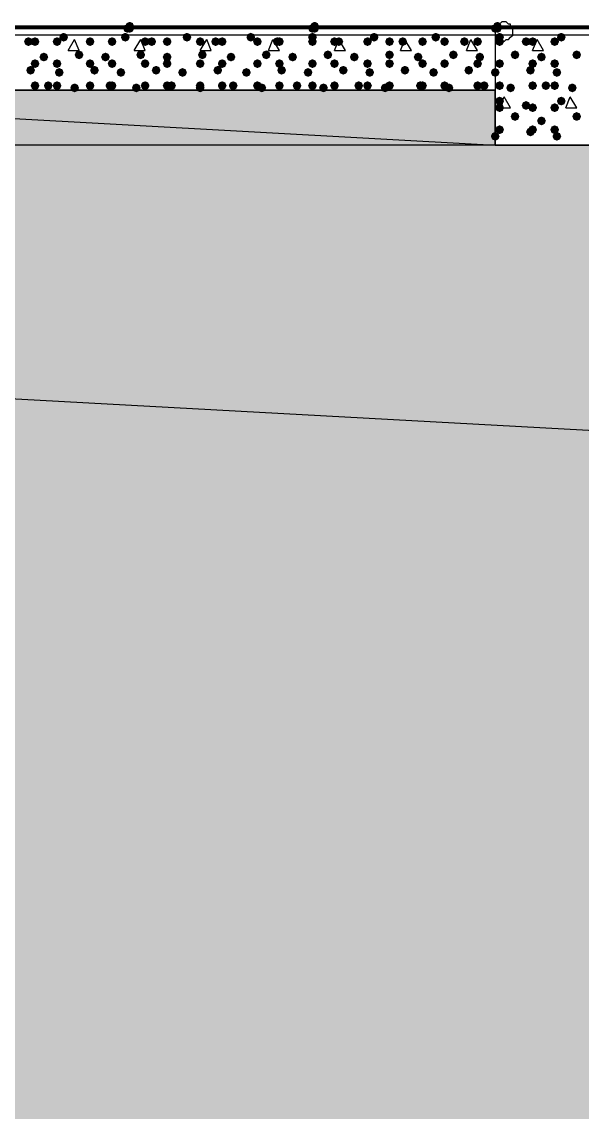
# Model space of a CAD drawing. Header units: millimetres. Extents: x 0 to 420, y 0 to 297.
# Drawn here: x 128.44 to 139.21, y 207.21 to 228.18 of the extents above; entities that cross this region are included whole.
import ezdxf

# ---------------------------------------------------------------- set-up
doc = ezdxf.new("R2010")
doc.units = ezdxf.units.MM
doc.layers.get('0').update_dxf_attribs({"linetype": 'CONTINUOUS'})

msp = doc.modelspace()

# ---------------------------------------------------------------- hatches: boundary and pattern name
at = {"true_color": 0x0000fe}
for points in [[(130.556, 228.049667), (130.531129, 227.989871), (130.471333, 227.965), (130.411537, 227.989871), (130.386667, 228.049667), (130.411537, 228.109462), (130.471333, 228.134333), (130.531129, 228.109463)], [(130.598333, 228.092), (130.573463, 228.032204), (130.513667, 228.007333), (130.453871, 228.032204), (130.429, 228.092), (130.453871, 228.151796), (130.513667, 228.176667), (130.573462, 228.151796)], [(130.598333, 228.049667), (130.573463, 227.989871), (130.513667, 227.965), (130.453871, 227.989871), (130.429, 228.049667), (130.453871, 228.109462), (130.513667, 228.134333), (130.573462, 228.109463)], [(130.598333, 228.049667), (130.573463, 227.989871), (130.513667, 227.965), (130.453871, 227.989871), (130.429, 228.049667), (130.453871, 228.109462), (130.513667, 228.134333), (130.573462, 228.109463)], [(134.112, 228.049667), (134.087129, 227.989871), (134.027333, 227.965), (133.967538, 227.989871), (133.942667, 228.049667), (133.967537, 228.109462), (134.027333, 228.134333), (134.087129, 228.109463)], [(134.112, 228.049667), (134.087129, 227.989871), (134.027333, 227.965), (133.967538, 227.989871), (133.942667, 228.049667), (133.967537, 228.109462), (134.027333, 228.134333), (134.087129, 228.109463)], [(134.154333, 228.092), (134.129463, 228.032204), (134.069667, 228.007333), (134.009871, 228.032204), (133.985, 228.092), (134.009871, 228.151796), (134.069667, 228.176667), (134.129462, 228.151796)], [(134.154333, 228.049667), (134.129463, 227.989871), (134.069667, 227.965), (134.009871, 227.989871), (133.985, 228.049667), (134.009871, 228.109462), (134.069667, 228.134333), (134.129462, 228.109463)], [(137.625667, 228.049667), (137.600796, 227.989871), (137.541, 227.965), (137.481204, 227.989871), (137.456333, 228.049667), (137.481204, 228.109462), (137.541, 228.134333), (137.600796, 228.109463)], [(137.668, 228.092), (137.643129, 228.032204), (137.583333, 228.007333), (137.523537, 228.032204), (137.498667, 228.092), (137.523537, 228.151796), (137.583333, 228.176667), (137.643129, 228.151796)], [(137.668, 228.049667), (137.643129, 227.989871), (137.583333, 227.965), (137.523537, 227.989871), (137.498667, 228.049667), (137.523537, 228.109462), (137.583333, 228.134333), (137.643129, 228.109463)], [(137.668, 228.049667), (137.643129, 227.989871), (137.583333, 227.965), (137.523537, 227.989871), (137.498667, 228.049667), (137.523537, 228.109462), (137.583333, 228.134333), (137.643129, 228.109463)]]:
    msp.add_hatch(color=0, dxfattribs=at).paths.add_polyline_path(points, flags=0)
at = {"true_color": 0x000007}
h = msp.add_hatch(color=0, dxfattribs=at)
h.paths.add_polyline_path([(38.565667, 228.049667), (386.969, 228.049667)], flags=0)
h.paths.add_polyline_path([(386.969, 228.049667), (38.565667, 228.049667)], flags=0)
at = {"true_color": 0x000008}
for points in [[(129.328333, 227.880333), (129.303463, 227.820537), (129.243667, 227.795667), (129.183871, 227.820537), (129.159, 227.880333), (129.183871, 227.940129), (129.243667, 227.965), (129.303462, 227.940129)], [(130.513667, 227.880333), (130.488796, 227.820537), (130.429, 227.795667), (130.369204, 227.820537), (130.344333, 227.880333), (130.369204, 227.940129), (130.429, 227.965), (130.488796, 227.940129)], [(131.699, 227.880333), (131.674129, 227.820537), (131.614333, 227.795667), (131.554537, 227.820537), (131.529667, 227.880333), (131.554537, 227.940129), (131.614333, 227.965), (131.674129, 227.940129)], [(132.926667, 227.880333), (132.901796, 227.820537), (132.842, 227.795667), (132.782204, 227.820537), (132.757333, 227.880333), (132.782204, 227.940129), (132.842, 227.965), (132.901796, 227.940129)], [(134.112, 227.880333), (134.087129, 227.820537), (134.027333, 227.795667), (133.967538, 227.820537), (133.942667, 227.880333), (133.967537, 227.940129), (134.027333, 227.965), (134.087129, 227.940129)], [(135.297333, 227.880333), (135.272463, 227.820537), (135.212667, 227.795667), (135.152871, 227.820537), (135.128, 227.880333), (135.152871, 227.940129), (135.212667, 227.965), (135.272462, 227.940129)], [(136.482667, 227.880333), (136.457796, 227.820537), (136.398, 227.795667), (136.338204, 227.820537), (136.313333, 227.880333), (136.338204, 227.940129), (136.398, 227.965), (136.457796, 227.940129)], [(128.651, 227.795667), (128.626129, 227.735871), (128.566333, 227.711), (128.506537, 227.735871), (128.481667, 227.795667), (128.506537, 227.855462), (128.566333, 227.880333), (128.626129, 227.855463)], [(128.778, 227.795667), (128.753129, 227.735871), (128.693333, 227.711), (128.633537, 227.735871), (128.608667, 227.795667), (128.633537, 227.855462), (128.693333, 227.880333), (128.753129, 227.855463)], [(129.201333, 227.795667), (129.176462, 227.735871), (129.116667, 227.711), (129.056871, 227.735871), (129.032, 227.795667), (129.056871, 227.855462), (129.116667, 227.880333), (129.176462, 227.855463)], [(129.836333, 227.795667), (129.811463, 227.735871), (129.751667, 227.711), (129.691871, 227.735871), (129.667, 227.795667), (129.691871, 227.855462), (129.751667, 227.880333), (129.811462, 227.855463)], [(129.836333, 227.795667), (129.811463, 227.735871), (129.751667, 227.711), (129.691871, 227.735871), (129.667, 227.795667), (129.691871, 227.855462), (129.751667, 227.880333), (129.811462, 227.855463)], [(130.259667, 227.795667), (130.234796, 227.735871), (130.175, 227.711), (130.115204, 227.735871), (130.090333, 227.795667), (130.115204, 227.855462), (130.175, 227.880333), (130.234796, 227.855463)], [(130.894667, 227.795667), (130.869796, 227.735871), (130.81, 227.711), (130.750204, 227.735871), (130.725333, 227.795667), (130.750204, 227.855462), (130.81, 227.880333), (130.869796, 227.855463)], [(131.021667, 227.795667), (130.996796, 227.735871), (130.937, 227.711), (130.877204, 227.735871), (130.852333, 227.795667), (130.877204, 227.855462), (130.937, 227.880333), (130.996796, 227.855463)], [(131.318, 227.795667), (131.293129, 227.735871), (131.233333, 227.711), (131.173537, 227.735871), (131.148667, 227.795667), (131.173537, 227.855462), (131.233333, 227.880333), (131.293129, 227.855463)], [(131.953, 227.795667), (131.928129, 227.735871), (131.868333, 227.711), (131.808538, 227.735871), (131.783667, 227.795667), (131.808537, 227.855462), (131.868333, 227.880333), (131.928129, 227.855463)], [(132.249333, 227.795667), (132.224463, 227.735871), (132.164667, 227.711), (132.104871, 227.735871), (132.08, 227.795667), (132.104871, 227.855462), (132.164667, 227.880333), (132.224462, 227.855463)], [(132.376333, 227.795667), (132.351463, 227.735871), (132.291667, 227.711), (132.231871, 227.735871), (132.207, 227.795667), (132.231871, 227.855462), (132.291667, 227.880333), (132.351462, 227.855463)], [(133.053667, 227.795667), (133.028796, 227.735871), (132.969, 227.711), (132.909204, 227.735871), (132.884333, 227.795667), (132.909204, 227.855462), (132.969, 227.880333), (133.028796, 227.855463)], [(133.434667, 227.795667), (133.409796, 227.735871), (133.35, 227.711), (133.290204, 227.735871), (133.265333, 227.795667), (133.290204, 227.855462), (133.35, 227.880333), (133.409796, 227.855463)], [(133.477, 227.795667), (133.452129, 227.735871), (133.392333, 227.711), (133.332538, 227.735871), (133.307667, 227.795667), (133.332537, 227.855462), (133.392333, 227.880333), (133.452129, 227.855463)], [(134.112, 227.795667), (134.087129, 227.735871), (134.027333, 227.711), (133.967538, 227.735871), (133.942667, 227.795667), (133.967537, 227.855462), (134.027333, 227.880333), (134.087129, 227.855463)], [(134.535333, 227.795667), (134.510463, 227.735871), (134.450667, 227.711), (134.390871, 227.735871), (134.366, 227.795667), (134.390871, 227.855462), (134.450667, 227.880333), (134.510462, 227.855463)], [(134.62, 227.795667), (134.595129, 227.735871), (134.535333, 227.711), (134.475538, 227.735871), (134.450667, 227.795667), (134.475537, 227.855462), (134.535333, 227.880333), (134.595129, 227.855463)], [(135.170333, 227.795667), (135.145463, 227.735871), (135.085667, 227.711), (135.025871, 227.735871), (135.001, 227.795667), (135.025871, 227.855462), (135.085667, 227.880333), (135.145462, 227.855463)], [(135.593667, 227.795667), (135.568796, 227.735871), (135.509, 227.711), (135.449204, 227.735871), (135.424333, 227.795667), (135.449204, 227.855462), (135.509, 227.880333), (135.568796, 227.855463)], [(135.847667, 227.795667), (135.822796, 227.735871), (135.763, 227.711), (135.703204, 227.735871), (135.678333, 227.795667), (135.703204, 227.855462), (135.763, 227.880333), (135.822796, 227.855463)], [(136.228667, 227.795667), (136.203796, 227.735871), (136.144, 227.711), (136.084204, 227.735871), (136.059333, 227.795667), (136.084204, 227.855462), (136.144, 227.880333), (136.203796, 227.855463)], [(136.652, 227.795667), (136.627129, 227.735871), (136.567333, 227.711), (136.507538, 227.735871), (136.482667, 227.795667), (136.507537, 227.855462), (136.567333, 227.880333), (136.627129, 227.855463)], [(137.033, 227.795667), (137.008129, 227.735871), (136.948333, 227.711), (136.888537, 227.735871), (136.863667, 227.795667), (136.888537, 227.855462), (136.948333, 227.880333), (137.008129, 227.855463)], [(137.287, 227.795667), (137.262129, 227.735871), (137.202333, 227.711), (137.142538, 227.735871), (137.117667, 227.795667), (137.142537, 227.855462), (137.202333, 227.880333), (137.262129, 227.855463)], [(128.947333, 227.499333), (128.922463, 227.439537), (128.862667, 227.414667), (128.802871, 227.439537), (128.778, 227.499333), (128.802871, 227.559129), (128.862667, 227.584), (128.922462, 227.559129)], [(129.624667, 227.541667), (129.599796, 227.481871), (129.54, 227.457), (129.480204, 227.481871), (129.455333, 227.541667), (129.480204, 227.601462), (129.54, 227.626333), (129.599796, 227.601463)], [(130.132667, 227.499333), (130.107796, 227.439537), (130.048, 227.414667), (129.988204, 227.439537), (129.963333, 227.499333), (129.988204, 227.559129), (130.048, 227.584), (130.107796, 227.559129)], [(130.81, 227.541667), (130.785129, 227.481871), (130.725333, 227.457), (130.665538, 227.481871), (130.640667, 227.541667), (130.665537, 227.601462), (130.725333, 227.626333), (130.785129, 227.601463)], [(131.318, 227.499333), (131.293129, 227.439537), (131.233333, 227.414667), (131.173537, 227.439537), (131.148667, 227.499333), (131.173537, 227.559129), (131.233333, 227.584), (131.293129, 227.559129)], [(131.995333, 227.541667), (131.970463, 227.481871), (131.910667, 227.457), (131.850871, 227.481871), (131.826, 227.541667), (131.850871, 227.601462), (131.910667, 227.626333), (131.970462, 227.601463)], [(132.545667, 227.499333), (132.520796, 227.439537), (132.461, 227.414667), (132.401204, 227.439537), (132.376333, 227.499333), (132.401204, 227.559129), (132.461, 227.584), (132.520796, 227.559129)], [(133.223, 227.541667), (133.198129, 227.481871), (133.138333, 227.457), (133.078537, 227.481871), (133.053667, 227.541667), (133.078537, 227.601462), (133.138333, 227.626333), (133.198129, 227.601463)], [(133.731, 227.499333), (133.706129, 227.439537), (133.646333, 227.414667), (133.586538, 227.439537), (133.561667, 227.499333), (133.586537, 227.559129), (133.646333, 227.584), (133.706129, 227.559129)], [(134.408333, 227.541667), (134.383463, 227.481871), (134.323667, 227.457), (134.263871, 227.481871), (134.239, 227.541667), (134.263871, 227.601462), (134.323667, 227.626333), (134.383462, 227.601463)], [(134.916333, 227.499333), (134.891462, 227.439537), (134.831667, 227.414667), (134.771871, 227.439537), (134.747, 227.499333), (134.771871, 227.559129), (134.831667, 227.584), (134.891462, 227.559129)], [(135.593667, 227.541667), (135.568796, 227.481871), (135.509, 227.457), (135.449204, 227.481871), (135.424333, 227.541667), (135.449204, 227.601462), (135.509, 227.626333), (135.568796, 227.601463)], [(136.144, 227.499333), (136.119129, 227.439537), (136.059333, 227.414667), (135.999538, 227.439537), (135.974667, 227.499333), (135.999537, 227.559129), (136.059333, 227.584), (136.119129, 227.559129)], [(136.821333, 227.541667), (136.796462, 227.481871), (136.736667, 227.457), (136.676871, 227.481871), (136.652, 227.541667), (136.676871, 227.601462), (136.736667, 227.626333), (136.796462, 227.601463)], [(137.329333, 227.499333), (137.304463, 227.439537), (137.244667, 227.414667), (137.184871, 227.439537), (137.16, 227.499333), (137.184871, 227.559129), (137.244667, 227.584), (137.304462, 227.559129)], [(128.693333, 227.245333), (128.668463, 227.185537), (128.608667, 227.160667), (128.548871, 227.185537), (128.524, 227.245333), (128.548871, 227.305129), (128.608667, 227.33), (128.668462, 227.305129)], [(128.778, 227.372333), (128.753129, 227.312537), (128.693333, 227.287667), (128.633537, 227.312537), (128.608667, 227.372333), (128.633537, 227.432129), (128.693333, 227.457), (128.753129, 227.432129)], [(129.201333, 227.372333), (129.176462, 227.312537), (129.116667, 227.287667), (129.056871, 227.312537), (129.032, 227.372333), (129.056871, 227.432129), (129.116667, 227.457), (129.176462, 227.432129)], [(129.243667, 227.203), (129.218796, 227.143204), (129.159, 227.118333), (129.099204, 227.143204), (129.074333, 227.203), (129.099204, 227.262796), (129.159, 227.287667), (129.218796, 227.262796)], [(129.836333, 227.372333), (129.811463, 227.312537), (129.751667, 227.287667), (129.691871, 227.312537), (129.667, 227.372333), (129.691871, 227.432129), (129.751667, 227.457), (129.811462, 227.432129)], [(129.921, 227.245333), (129.896129, 227.185537), (129.836333, 227.160667), (129.776537, 227.185537), (129.751667, 227.245333), (129.776537, 227.305129), (129.836333, 227.33), (129.896129, 227.305129)], [(130.259667, 227.372333), (130.234796, 227.312537), (130.175, 227.287667), (130.115204, 227.312537), (130.090333, 227.372333), (130.115204, 227.432129), (130.175, 227.457), (130.234796, 227.432129)], [(130.429, 227.203), (130.404129, 227.143204), (130.344333, 227.118333), (130.284538, 227.143204), (130.259667, 227.203), (130.284537, 227.262796), (130.344333, 227.287667), (130.404129, 227.262796)], [(130.894667, 227.372333), (130.869796, 227.312537), (130.81, 227.287667), (130.750204, 227.312537), (130.725333, 227.372333), (130.750204, 227.432129), (130.81, 227.457), (130.869796, 227.432129)], [(131.106333, 227.245333), (131.081462, 227.185537), (131.021667, 227.160667), (130.961871, 227.185537), (130.937, 227.245333), (130.961871, 227.305129), (131.021667, 227.33), (131.081462, 227.305129)], [(131.318, 227.372333), (131.293129, 227.312537), (131.233333, 227.287667), (131.173537, 227.312537), (131.148667, 227.372333), (131.173537, 227.432129), (131.233333, 227.457), (131.293129, 227.432129)], [(131.614333, 227.203), (131.589463, 227.143204), (131.529667, 227.118333), (131.469871, 227.143204), (131.445, 227.203), (131.469871, 227.262796), (131.529667, 227.287667), (131.589462, 227.262796)], [(131.953, 227.372333), (131.928129, 227.312537), (131.868333, 227.287667), (131.808538, 227.312537), (131.783667, 227.372333), (131.808537, 227.432129), (131.868333, 227.457), (131.928129, 227.432129)], [(132.291667, 227.245333), (132.266796, 227.185537), (132.207, 227.160667), (132.147204, 227.185537), (132.122333, 227.245333), (132.147204, 227.305129), (132.207, 227.33), (132.266796, 227.305129)], [(132.376333, 227.372333), (132.351463, 227.312537), (132.291667, 227.287667), (132.231871, 227.312537), (132.207, 227.372333), (132.231871, 227.432129), (132.291667, 227.457), (132.351462, 227.432129)], [(132.842, 227.203), (132.817129, 227.143204), (132.757333, 227.118333), (132.697538, 227.143204), (132.672667, 227.203), (132.697537, 227.262796), (132.757333, 227.287667), (132.817129, 227.262796)], [(133.053667, 227.372333), (133.028796, 227.312537), (132.969, 227.287667), (132.909204, 227.312537), (132.884333, 227.372333), (132.909204, 227.432129), (132.969, 227.457), (133.028796, 227.432129)], [(133.477, 227.372333), (133.452129, 227.312537), (133.392333, 227.287667), (133.332538, 227.312537), (133.307667, 227.372333), (133.332537, 227.432129), (133.392333, 227.457), (133.452129, 227.432129)], [(133.519333, 227.245333), (133.494463, 227.185537), (133.434667, 227.160667), (133.374871, 227.185537), (133.35, 227.245333), (133.374871, 227.305129), (133.434667, 227.33), (133.494462, 227.305129)], [(134.027333, 227.203), (134.002463, 227.143204), (133.942667, 227.118333), (133.882871, 227.143204), (133.858, 227.203), (133.882871, 227.262796), (133.942667, 227.287667), (134.002462, 227.262796)], [(134.112, 227.372333), (134.087129, 227.312537), (134.027333, 227.287667), (133.967538, 227.312537), (133.942667, 227.372333), (133.967537, 227.432129), (134.027333, 227.457), (134.087129, 227.432129)], [(134.535333, 227.372333), (134.510463, 227.312537), (134.450667, 227.287667), (134.390871, 227.312537), (134.366, 227.372333), (134.390871, 227.432129), (134.450667, 227.457), (134.510462, 227.432129)], [(134.704667, 227.245333), (134.679796, 227.185537), (134.62, 227.160667), (134.560204, 227.185537), (134.535333, 227.245333), (134.560204, 227.305129), (134.62, 227.33), (134.679796, 227.305129)], [(135.170333, 227.372333), (135.145463, 227.312537), (135.085667, 227.287667), (135.025871, 227.312537), (135.001, 227.372333), (135.025871, 227.432129), (135.085667, 227.457), (135.145462, 227.432129)], [(135.212667, 227.203), (135.187796, 227.143204), (135.128, 227.118333), (135.068204, 227.143204), (135.043333, 227.203), (135.068204, 227.262796), (135.128, 227.287667), (135.187796, 227.262796)], [(135.593667, 227.372333), (135.568796, 227.312537), (135.509, 227.287667), (135.449204, 227.312537), (135.424333, 227.372333), (135.449204, 227.432129), (135.509, 227.457), (135.568796, 227.432129)], [(135.89, 227.245333), (135.865129, 227.185537), (135.805333, 227.160667), (135.745538, 227.185537), (135.720667, 227.245333), (135.745537, 227.305129), (135.805333, 227.33), (135.865129, 227.305129)], [(136.228667, 227.372333), (136.203796, 227.312537), (136.144, 227.287667), (136.084204, 227.312537), (136.059333, 227.372333), (136.084204, 227.432129), (136.144, 227.457), (136.203796, 227.432129)], [(136.440333, 227.203), (136.415463, 227.143204), (136.355667, 227.118333), (136.295871, 227.143204), (136.271, 227.203), (136.295871, 227.262796), (136.355667, 227.287667), (136.415462, 227.262796)], [(136.652, 227.372333), (136.627129, 227.312537), (136.567333, 227.287667), (136.507538, 227.312537), (136.482667, 227.372333), (136.507537, 227.432129), (136.567333, 227.457), (136.627129, 227.432129)], [(137.117667, 227.245333), (137.092796, 227.185537), (137.033, 227.160667), (136.973204, 227.185537), (136.948333, 227.245333), (136.973204, 227.305129), (137.033, 227.33), (137.092796, 227.305129)], [(137.287, 227.372333), (137.262129, 227.312537), (137.202333, 227.287667), (137.142538, 227.312537), (137.117667, 227.372333), (137.142537, 227.432129), (137.202333, 227.457), (137.262129, 227.432129)], [(128.778, 226.949), (128.753129, 226.889204), (128.693333, 226.864333), (128.633537, 226.889204), (128.608667, 226.949), (128.633537, 227.008796), (128.693333, 227.033667), (128.753129, 227.008796)], [(129.032, 226.949), (129.007129, 226.889204), (128.947333, 226.864333), (128.887538, 226.889204), (128.862667, 226.949), (128.887537, 227.008796), (128.947333, 227.033667), (129.007129, 227.008796)], [(129.201333, 226.949), (129.176462, 226.889204), (129.116667, 226.864333), (129.056871, 226.889204), (129.032, 226.949), (129.056871, 227.008796), (129.116667, 227.033667), (129.176462, 227.008796)], [(129.54, 226.906667), (129.515129, 226.846871), (129.455333, 226.822), (129.395537, 226.846871), (129.370667, 226.906667), (129.395537, 226.966462), (129.455333, 226.991333), (129.515129, 226.966463)], [(129.836333, 226.949), (129.811463, 226.889204), (129.751667, 226.864333), (129.691871, 226.889204), (129.667, 226.949), (129.691871, 227.008796), (129.751667, 227.033667), (129.811462, 227.008796)], [(130.217333, 226.949), (130.192463, 226.889204), (130.132667, 226.864333), (130.072871, 226.889204), (130.048, 226.949), (130.072871, 227.008796), (130.132667, 227.033667), (130.192462, 227.008796)], [(130.259667, 226.949), (130.234796, 226.889204), (130.175, 226.864333), (130.115204, 226.889204), (130.090333, 226.949), (130.115204, 227.008796), (130.175, 227.033667), (130.234796, 227.008796)], [(130.725333, 226.906667), (130.700463, 226.846871), (130.640667, 226.822), (130.580871, 226.846871), (130.556, 226.906667), (130.580871, 226.966462), (130.640667, 226.991333), (130.700462, 226.966463)], [(130.894667, 226.949), (130.869796, 226.889204), (130.81, 226.864333), (130.750204, 226.889204), (130.725333, 226.949), (130.750204, 227.008796), (130.81, 227.033667), (130.869796, 227.008796)], [(131.318, 226.949), (131.293129, 226.889204), (131.233333, 226.864333), (131.173537, 226.889204), (131.148667, 226.949), (131.173537, 227.008796), (131.233333, 227.033667), (131.293129, 227.008796)], [(131.402667, 226.949), (131.377796, 226.889204), (131.318, 226.864333), (131.258204, 226.889204), (131.233333, 226.949), (131.258204, 227.008796), (131.318, 227.033667), (131.377796, 227.008796)], [(131.953, 226.949), (131.928129, 226.889204), (131.868333, 226.864333), (131.808538, 226.889204), (131.783667, 226.949), (131.808537, 227.008796), (131.868333, 227.033667), (131.928129, 227.008796)], [(131.953, 226.906667), (131.928129, 226.846871), (131.868333, 226.822), (131.808538, 226.846871), (131.783667, 226.906667), (131.808537, 226.966462), (131.868333, 226.991333), (131.928129, 226.966463)], [(132.376333, 226.949), (132.351463, 226.889204), (132.291667, 226.864333), (132.231871, 226.889204), (132.207, 226.949), (132.231871, 227.008796), (132.291667, 227.033667), (132.351462, 227.008796)], [(132.588, 226.949), (132.563129, 226.889204), (132.503333, 226.864333), (132.443537, 226.889204), (132.418667, 226.949), (132.443537, 227.008796), (132.503333, 227.033667), (132.563129, 227.008796)], [(133.053667, 226.949), (133.028796, 226.889204), (132.969, 226.864333), (132.909204, 226.889204), (132.884333, 226.949), (132.909204, 227.008796), (132.969, 227.033667), (133.028796, 227.008796)], [(133.138333, 226.906667), (133.113463, 226.846871), (133.053667, 226.822), (132.993871, 226.846871), (132.969, 226.906667), (132.993871, 226.966462), (133.053667, 226.991333), (133.113462, 226.966463)], [(133.477, 226.949), (133.452129, 226.889204), (133.392333, 226.864333), (133.332538, 226.889204), (133.307667, 226.949), (133.332537, 227.008796), (133.392333, 227.033667), (133.452129, 227.008796)], [(133.815667, 226.949), (133.790796, 226.889204), (133.731, 226.864333), (133.671204, 226.889204), (133.646333, 226.949), (133.671204, 227.008796), (133.731, 227.033667), (133.790796, 227.008796)], [(134.112, 226.949), (134.087129, 226.889204), (134.027333, 226.864333), (133.967538, 226.889204), (133.942667, 226.949), (133.967537, 227.008796), (134.027333, 227.033667), (134.087129, 227.008796)], [(134.323667, 226.906667), (134.298796, 226.846871), (134.239, 226.822), (134.179204, 226.846871), (134.154333, 226.906667), (134.179204, 226.966462), (134.239, 226.991333), (134.298796, 226.966463)], [(134.535333, 226.949), (134.510463, 226.889204), (134.450667, 226.864333), (134.390871, 226.889204), (134.366, 226.949), (134.390871, 227.008796), (134.450667, 227.033667), (134.510462, 227.008796)], [(135.001, 226.949), (134.976129, 226.889204), (134.916333, 226.864333), (134.856538, 226.889204), (134.831667, 226.949), (134.856537, 227.008796), (134.916333, 227.033667), (134.976129, 227.008796)], [(135.170333, 226.949), (135.145463, 226.889204), (135.085667, 226.864333), (135.025871, 226.889204), (135.001, 226.949), (135.025871, 227.008796), (135.085667, 227.033667), (135.145462, 227.008796)], [(135.509, 226.906667), (135.484129, 226.846871), (135.424333, 226.822), (135.364537, 226.846871), (135.339667, 226.906667), (135.364537, 226.966462), (135.424333, 226.991333), (135.484129, 226.966463)], [(135.593667, 226.949), (135.568796, 226.889204), (135.509, 226.864333), (135.449204, 226.889204), (135.424333, 226.949), (135.449204, 227.008796), (135.509, 227.033667), (135.568796, 227.008796)], [(136.186333, 226.949), (136.161463, 226.889204), (136.101667, 226.864333), (136.041871, 226.889204), (136.017, 226.949), (136.041871, 227.008796), (136.101667, 227.033667), (136.161462, 227.008796)], [(136.228667, 226.949), (136.203796, 226.889204), (136.144, 226.864333), (136.084204, 226.889204), (136.059333, 226.949), (136.084204, 227.008796), (136.144, 227.033667), (136.203796, 227.008796)], [(136.652, 226.949), (136.627129, 226.889204), (136.567333, 226.864333), (136.507538, 226.889204), (136.482667, 226.949), (136.507537, 227.008796), (136.567333, 227.033667), (136.627129, 227.008796)], [(136.736667, 226.906667), (136.711796, 226.846871), (136.652, 226.822), (136.592204, 226.846871), (136.567333, 226.906667), (136.592204, 226.966462), (136.652, 226.991333), (136.711796, 226.966463)], [(137.287, 226.949), (137.262129, 226.889204), (137.202333, 226.864333), (137.142538, 226.889204), (137.117667, 226.949), (137.142537, 227.008796), (137.202333, 227.033667), (137.262129, 227.008796)], [(137.414, 226.949), (137.389129, 226.889204), (137.329333, 226.864333), (137.269538, 226.889204), (137.244667, 226.949), (137.269537, 227.008796), (137.329333, 227.033667), (137.389129, 227.008796)]]:
    msp.add_hatch(color=0, dxfattribs=at).paths.add_polyline_path(points, flags=0)
at = {"true_color": 0x000007}
for points in [[(137.710333, 227.880333), (137.685463, 227.820537), (137.625667, 227.795667), (137.565871, 227.820537), (137.541, 227.880333), (137.565871, 227.940129), (137.625667, 227.965), (137.685462, 227.940129)], [(138.895667, 227.880333), (138.870796, 227.820537), (138.811, 227.795667), (138.751204, 227.820537), (138.726333, 227.880333), (138.751204, 227.940129), (138.811, 227.965), (138.870796, 227.940129)], [(137.710333, 227.795667), (137.685463, 227.735871), (137.625667, 227.711), (137.565871, 227.735871), (137.541, 227.795667), (137.565871, 227.855462), (137.625667, 227.880333), (137.685462, 227.855463)], [(138.218333, 227.795667), (138.193463, 227.735871), (138.133667, 227.711), (138.073871, 227.735871), (138.049, 227.795667), (138.073871, 227.855462), (138.133667, 227.880333), (138.193462, 227.855463)], [(138.345333, 227.795667), (138.320463, 227.735871), (138.260667, 227.711), (138.200871, 227.735871), (138.176, 227.795667), (138.200871, 227.855462), (138.260667, 227.880333), (138.320462, 227.855463)], [(138.768667, 227.795667), (138.743796, 227.735871), (138.684, 227.711), (138.624204, 227.735871), (138.599333, 227.795667), (138.624204, 227.855462), (138.684, 227.880333), (138.743796, 227.855463)], [(138.006667, 227.541667), (137.981796, 227.481871), (137.922, 227.457), (137.862204, 227.481871), (137.837333, 227.541667), (137.862204, 227.601462), (137.922, 227.626333), (137.981796, 227.601463)], [(138.514667, 227.499333), (138.489796, 227.439537), (138.43, 227.414667), (138.370204, 227.439537), (138.345333, 227.499333), (138.370204, 227.559129), (138.43, 227.584), (138.489796, 227.559129)], [(139.192, 227.541667), (139.167129, 227.481871), (139.107333, 227.457), (139.047538, 227.481871), (139.022667, 227.541667), (139.047537, 227.601462), (139.107333, 227.626333), (139.167129, 227.601463)], [(137.625667, 227.203), (137.600796, 227.143204), (137.541, 227.118333), (137.481204, 227.143204), (137.456333, 227.203), (137.481204, 227.262796), (137.541, 227.287667), (137.600796, 227.262796)], [(137.710333, 227.372333), (137.685463, 227.312537), (137.625667, 227.287667), (137.565871, 227.312537), (137.541, 227.372333), (137.565871, 227.432129), (137.625667, 227.457), (137.685462, 227.432129)], [(138.303, 227.245333), (138.278129, 227.185537), (138.218333, 227.160667), (138.158537, 227.185537), (138.133667, 227.245333), (138.158537, 227.305129), (138.218333, 227.33), (138.278129, 227.305129)], [(138.345333, 227.372333), (138.320463, 227.312537), (138.260667, 227.287667), (138.200871, 227.312537), (138.176, 227.372333), (138.200871, 227.432129), (138.260667, 227.457), (138.320462, 227.432129)], [(138.768667, 227.372333), (138.743796, 227.312537), (138.684, 227.287667), (138.624204, 227.312537), (138.599333, 227.372333), (138.624204, 227.432129), (138.684, 227.457), (138.743796, 227.432129)], [(138.811, 227.203), (138.786129, 227.143204), (138.726333, 227.118333), (138.666538, 227.143204), (138.641667, 227.203), (138.666537, 227.262796), (138.726333, 227.287667), (138.786129, 227.262796)], [(137.710333, 226.949), (137.685463, 226.889204), (137.625667, 226.864333), (137.565871, 226.889204), (137.541, 226.949), (137.565871, 227.008796), (137.625667, 227.033667), (137.685462, 227.008796)], [(137.922, 226.906667), (137.897129, 226.846871), (137.837333, 226.822), (137.777538, 226.846871), (137.752667, 226.906667), (137.777537, 226.966462), (137.837333, 226.991333), (137.897129, 226.966463)], [(138.345333, 226.949), (138.320463, 226.889204), (138.260667, 226.864333), (138.200871, 226.889204), (138.176, 226.949), (138.200871, 227.008796), (138.260667, 227.033667), (138.320462, 227.008796)], [(138.599333, 226.949), (138.574463, 226.889204), (138.514667, 226.864333), (138.454871, 226.889204), (138.43, 226.949), (138.454871, 227.008796), (138.514667, 227.033667), (138.574462, 227.008796)], [(138.768667, 226.949), (138.743796, 226.889204), (138.684, 226.864333), (138.624204, 226.889204), (138.599333, 226.949), (138.624204, 227.008796), (138.684, 227.033667), (138.743796, 227.008796)], [(139.107333, 226.906667), (139.082462, 226.846871), (139.022667, 226.822), (138.962871, 226.846871), (138.938, 226.906667), (138.962871, 226.966462), (139.022667, 226.991333), (139.082462, 226.966463)], [(137.710333, 226.652667), (137.685463, 226.592871), (137.625667, 226.568), (137.565871, 226.592871), (137.541, 226.652667), (137.565871, 226.712462), (137.625667, 226.737333), (137.685462, 226.712463)], [(138.218333, 226.568), (138.193463, 226.508204), (138.133667, 226.483333), (138.073871, 226.508204), (138.049, 226.568), (138.073871, 226.627796), (138.133667, 226.652667), (138.193462, 226.627796)], [(138.895667, 226.652667), (138.870796, 226.592871), (138.811, 226.568), (138.751204, 226.592871), (138.726333, 226.652667), (138.751204, 226.712462), (138.811, 226.737333), (138.870796, 226.712463)], [(137.710333, 226.525667), (137.685463, 226.465871), (137.625667, 226.441), (137.565871, 226.465871), (137.541, 226.525667), (137.565871, 226.585462), (137.625667, 226.610333), (137.685462, 226.585463)], [(138.006667, 226.356333), (137.981796, 226.296537), (137.922, 226.271667), (137.862204, 226.296537), (137.837333, 226.356333), (137.862204, 226.416129), (137.922, 226.441), (137.981796, 226.416129)], [(138.345333, 226.525667), (138.320463, 226.465871), (138.260667, 226.441), (138.200871, 226.465871), (138.176, 226.525667), (138.200871, 226.585462), (138.260667, 226.610333), (138.320462, 226.585463)], [(138.768667, 226.525667), (138.743796, 226.465871), (138.684, 226.441), (138.624204, 226.465871), (138.599333, 226.525667), (138.624204, 226.585462), (138.684, 226.610333), (138.743796, 226.585463)], [(139.192, 226.356333), (139.167129, 226.296537), (139.107333, 226.271667), (139.047538, 226.296537), (139.022667, 226.356333), (139.047537, 226.416129), (139.107333, 226.441), (139.167129, 226.416129)], [(138.514667, 226.271667), (138.489796, 226.211871), (138.43, 226.187), (138.370204, 226.211871), (138.345333, 226.271667), (138.370204, 226.331462), (138.43, 226.356333), (138.489796, 226.331463)], [(137.625667, 225.975333), (137.600796, 225.915537), (137.541, 225.890667), (137.481204, 225.915537), (137.456333, 225.975333), (137.481204, 226.035129), (137.541, 226.06), (137.600796, 226.035129)], [(137.710333, 226.102333), (137.685463, 226.042537), (137.625667, 226.017667), (137.565871, 226.042537), (137.541, 226.102333), (137.565871, 226.162129), (137.625667, 226.187), (137.685462, 226.162129)], [(138.303, 226.06), (138.278129, 226.000204), (138.218333, 225.975333), (138.158537, 226.000204), (138.133667, 226.06), (138.158537, 226.119796), (138.218333, 226.144667), (138.278129, 226.119796)], [(138.345333, 226.102333), (138.320463, 226.042537), (138.260667, 226.017667), (138.200871, 226.042537), (138.176, 226.102333), (138.200871, 226.162129), (138.260667, 226.187), (138.320462, 226.162129)], [(138.768667, 226.102333), (138.743796, 226.042537), (138.684, 226.017667), (138.624204, 226.042537), (138.599333, 226.102333), (138.624204, 226.162129), (138.684, 226.187), (138.743796, 226.162129)], [(138.811, 225.975333), (138.786129, 225.915537), (138.726333, 225.890667), (138.666538, 225.915537), (138.641667, 225.975333), (138.666537, 226.035129), (138.726333, 226.06), (138.786129, 226.035129)]]:
    msp.add_hatch(color=0, dxfattribs=at).paths.add_polyline_path(points, flags=0)
at = {"true_color": 0x000008}
h = msp.add_hatch(color=0, dxfattribs=at)
h.paths.add_polyline_path([(137.541, 226.864333), (118.448667, 226.864333), (137.541, 225.806)], flags=0)
h.paths.add_polyline_path([(118.448667, 226.864333), (137.541, 225.806), (118.448667, 225.806)], flags=0)
h = msp.add_hatch(color=0, dxfattribs=at)
h.paths.add_polyline_path([(385.826, 225.806), (39.708667, 225.806), (385.826, 206.756)], flags=0)
h.paths.add_polyline_path([(39.708667, 225.806), (385.826, 206.756), (39.708667, 206.756)], flags=0)

# ---------------------------------------------------------------- linework, layer by layer
at = {"color": 0, "true_color": 0x000007}
for points in [[(387.011333, 228.092), (38.481, 228.092), (38.481, 228.049667)], [(387.011333, 228.092), (38.523333, 228.092), (387.011333, 228.092), (38.523333, 228.049667)], [(38.523333, 228.049667), (387.011333, 228.049667)], [(387.011333, 228.049667), (386.969, 228.049667), (38.565667, 228.049667), (38.523333, 228.049667)], [(38.565667, 228.049667), (386.969, 228.049667)], [(137.541, 227.922667), (118.448667, 227.922667)], [(138.260667, 227.626333), (138.345333, 227.838)], [(138.472333, 227.626333), (138.345333, 227.838)], [(138.260667, 227.626333), (138.472333, 227.626333)], [(118.448667, 226.864333), (137.541, 226.864333)], [(137.625667, 226.525667), (137.710333, 226.737333)], [(137.837333, 226.525667), (137.710333, 226.737333)], [(138.895667, 226.525667), (138.980333, 226.737333)], [(139.107333, 226.525667), (138.980333, 226.737333)], [(137.625667, 226.525667), (137.837333, 226.525667)], [(138.895667, 226.525667), (139.107333, 226.525667)]]:
    msp.add_lwpolyline(points, dxfattribs=at)
for points in [[(137.541, 228.007333), (137.541, 227.965), (137.541, 227.922667), (137.583333, 227.880333), (137.625667, 227.838), (137.668, 227.838), (137.710333, 227.795667), (137.752667, 227.838), (137.795, 227.838), (137.837333, 227.880333), (137.879667, 227.922667), (137.879667, 227.965), (137.879667, 228.007333), (137.879667, 228.049667), (137.879667, 228.092), (137.837333, 228.092), (137.837333, 228.134333), (137.795, 228.134333), (137.752667, 228.176667), (137.710333, 228.176667), (137.668, 228.176667), (137.625667, 228.134333), (137.583333, 228.134333), (137.583333, 228.092), (137.541, 228.092), (137.541, 228.049667)], [(38.523333, 228.049667), (387.011333, 228.049667)], [(38.565667, 228.049667), (386.969, 228.049667)], [(386.969, 228.049667), (38.565667, 228.049667)], [(137.541, 227.922667), (137.541, 225.806), (139.657667, 225.806), (139.657667, 227.922667)]]:
    msp.add_lwpolyline(points, close=True, dxfattribs=at)
at = {"color": 0, "true_color": 0x000008}
for points in [[(129.328333, 227.626333), (129.455333, 227.838)], [(129.54, 227.626333), (129.455333, 227.838)], [(130.598333, 227.626333), (130.725333, 227.838)], [(130.81, 227.626333), (130.725333, 227.838)], [(131.868333, 227.626333), (131.995333, 227.838)], [(132.08, 227.626333), (131.995333, 227.838)], [(133.180667, 227.626333), (133.265333, 227.838)], [(133.392333, 227.626333), (133.265333, 227.838)], [(134.450667, 227.626333), (134.535333, 227.838)], [(134.662333, 227.626333), (134.535333, 227.838)], [(135.720667, 227.626333), (135.805333, 227.838)], [(135.932333, 227.626333), (135.805333, 227.838)], [(136.990667, 227.626333), (137.075333, 227.838)], [(137.202333, 227.626333), (137.075333, 227.838)], [(129.328333, 227.626333), (129.54, 227.626333)], [(130.598333, 227.626333), (130.81, 227.626333)], [(131.868333, 227.626333), (132.08, 227.626333)], [(133.180667, 227.626333), (133.392333, 227.626333)], [(134.450667, 227.626333), (134.662333, 227.626333)], [(135.720667, 227.626333), (135.932333, 227.626333)], [(136.990667, 227.626333), (137.202333, 227.626333)]]:
    msp.add_lwpolyline(points, dxfattribs=at)
for points in [[(137.541, 226.864333), (118.448667, 226.864333), (137.541, 225.806)], [(118.448667, 226.864333), (137.541, 225.806), (118.448667, 225.806)], [(385.826, 225.806), (39.708667, 225.806), (385.826, 206.756)], [(39.708667, 225.806), (385.826, 206.756), (39.708667, 206.756)]]:
    msp.add_lwpolyline(points, close=True, dxfattribs=at)

doc.saveas('drawing.dxf')
